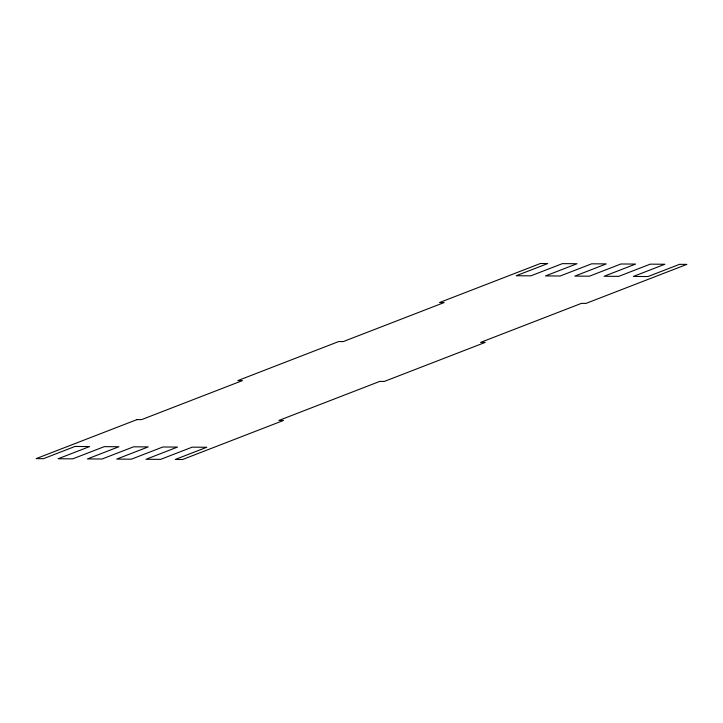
<?xml version="1.0" encoding="UTF-8"?>
<svg xmlns="http://www.w3.org/2000/svg" width="723" height="723" viewBox="0 0 723 723"><rect width="100%" height="100%" fill="white"/><g stroke="black" fill="none" stroke-linecap="round" stroke-linejoin="round"><path stroke-width="1.08" d="M136.999 419.602L36.15 458.617L43.47 458.662L74.984 446.471L89.634 446.561L58.12 458.753L72.761 458.843L104.284 446.642L118.924 446.733L87.411 458.924L102.06 459.015L133.574 446.814L148.215 446.904L116.701 459.096L131.351 459.186L162.865 446.995L177.506 447.076L145.992 459.277L160.642 459.358L192.155 447.166L206.796 447.257L175.282 459.448L182.612 459.494L283.452 420.47L278.879 420.443L379.729 381.419L384.302 381.446L485.151 342.422L480.578 342.395L581.428 303.371L586.001 303.398L686.85 264.383L679.53 264.338L648.016 276.529L633.366 276.439L664.88 264.247L650.239 264.157L618.716 276.358L604.076 276.267L635.589 264.076L620.94 263.985L589.426 276.186L574.785 276.096L606.299 263.904L591.649 263.814L560.135 276.005L545.494 275.924L577.008 263.723L562.358 263.642L530.845 275.834L516.204 275.743L547.718 263.552L540.388 263.506L439.548 302.53L444.121 302.557L343.271 341.581L338.698 341.554L237.849 380.578L242.422 380.605L141.572 419.629L136.999 419.602"/></g></svg>
